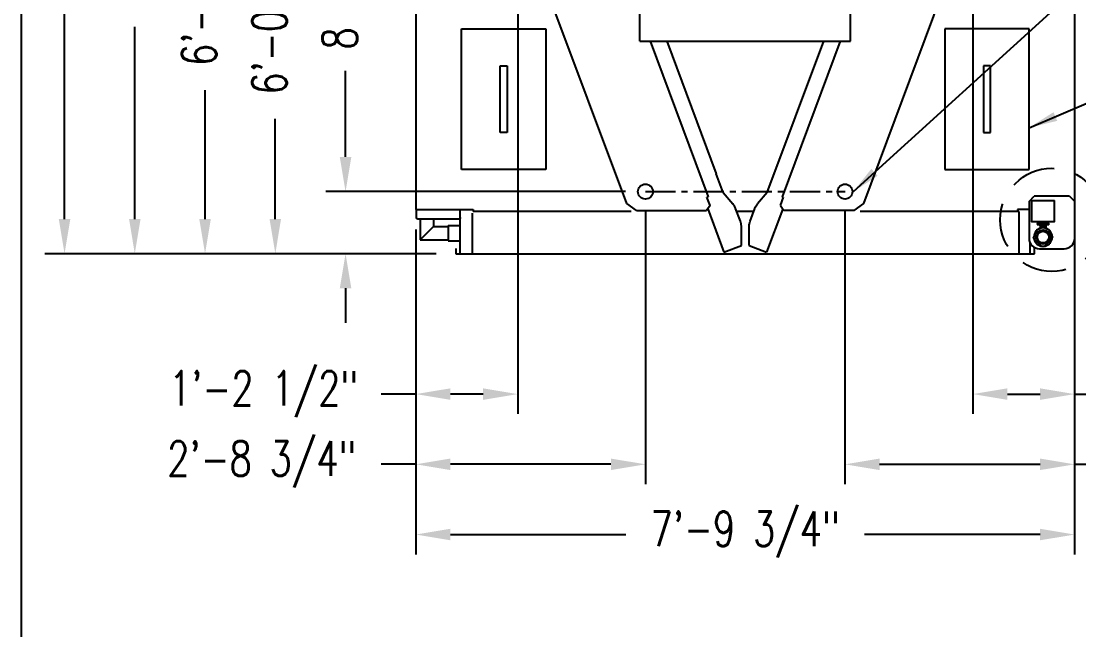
# Model space of a CAD drawing. Header units: millimetres. Extents: x 17891 to 32328, y 18593 to 29476.
# Drawn here: x 17891.5 to 18042, y 18839.1 to 18925.8 of the extents above; entities that cross this region are included whole.
import ezdxf

# ---------------------------------------------------------------- set-up
doc = ezdxf.new("R2010")
doc.units = ezdxf.units.MM
doc.header["$LTSCALE"] = 5
doc.linetypes.add('CENTER', pattern=[50.8, 31.75, -6.35, 6.35, -6.35])
doc.linetypes.add('HIDDEN', pattern=[9.525, 6.35, -3.175])
for name, color, linetype in [('COILCONN-CO2-CONTROL-COPPER', 7, 'Continuous'), ('CONDENSER-CO2-CONTROL', 7, 'Continuous'), ('RECIRCULATION-CONTROL', 3, 'Continuous'), ('UNIT', 6, 'Continuous'), ('WS-NO-CONTROL', 3, 'Continuous')]:
    doc.layers.add(name, color=color, linetype=linetype)
doc.styles.add('SUBMITTAL', font='romans.shx', dxfattribs={"width": 0.75})
doc.dimstyles.new('SUBMITTAL', dxfattribs={"dimtxt": 0.09375, "dimasz": 0.09375, "dimexe": 0.03125, "dimexo": 0.0625, "dimgap": 0.0625, "dimtad": 0, "dimdec": 4, "dimzin": 4, "dimdsep": 46, "dimlunit": 4, "dimtxsty": 'SUBMITTAL', "dimcen": 0.09375, "dimclre": 6, "dimadec": 0, "dimazin": 0, "dimtfac": 1, "dimtdec": 0, "dimtofl": 0, "dimtmove": 0, "dimatfit": 3, "dimfxl": 0, "dimfrac": 2, "dimtolj": 1, "dimtzin": 4, "dimarcsym": 0})

# ---------------------------------------------------------------- blocks, each defined once
blk = doc.blocks.new('BORDER')
blk.add_line((0, 1), (0, 0))
blk = doc.blocks.new('*D17')
at = {"layer": 'UNIT', "color": 6, "lineweight": -2}
for p, q in [((17947.67, 18896.12), (17947.67, 18849.84)), ((18041.45, 18896.12), (18041.45, 18849.84))]:
    blk.add_line(p, q, dxfattribs=at)
at = {"layer": 'UNIT', "color": 3, "lineweight": -2}
for p, q in [((17952.6, 18852.66), (17977.57, 18852.66)), ((18036.52, 18852.66), (18011.55, 18852.66))]:
    blk.add_line(p, q, dxfattribs=at)
at = {"layer": 'UNIT', "color": 3}
for points in [[(17952.6, 18853.48), (17952.6, 18851.84), (17947.67, 18852.66)], [(18036.52, 18853.48), (18036.52, 18851.84), (18041.45, 18852.66)]]:
    blk.add_solid(points, dxfattribs=at)
at = {"layer": 'UNIT', "color": 3, "insert": (17994.56, 18852.66), "char_height": 4.9294, "attachment_point": 5, "style": 'SUBMITTAL'}
blk.add_mtext('\\A1;7\'-9 3/4"', dxfattribs=at)
blk = doc.blocks.new('*D18')
at = {"layer": 'UNIT', "color": 6, "lineweight": -2}
for p, q in [((17967.41, 18990.69), (17894.85, 18990.69)), ((17950.56, 18892.66), (17894.85, 18892.66))]:
    blk.add_line(p, q, dxfattribs=at)
at = {"layer": 'UNIT', "color": 3, "lineweight": -2}
for p, q in [((17897.67, 18985.76), (17897.67, 18951.36)), ((17897.67, 18897.59), (17897.67, 18931.99))]:
    blk.add_line(p, q, dxfattribs=at)
at = {"layer": 'UNIT', "color": 3}
for points in [[(17896.85, 18985.76), (17898.49, 18985.76), (17897.67, 18990.69)], [(17896.85, 18897.59), (17898.49, 18897.59), (17897.67, 18892.66)]]:
    blk.add_solid(points, dxfattribs=at)
at = {"layer": 'UNIT', "color": 3, "insert": (17897.67, 18941.68), "char_height": 4.929, "attachment_point": 5, "rotation": 90, "style": 'SUBMITTAL'}
blk.add_mtext('\\A1;8\'-2"', dxfattribs=at)
blk = doc.blocks.new('*D25')
at = {"layer": 'CONDENSER-CO2-CONTROL', "color": 6, "lineweight": -2}
for p, q in [((17980.36, 18898.68), (17980.36, 18859.84)), ((17947.67, 18896.12), (17947.67, 18859.84))]:
    blk.add_line(p, q, dxfattribs=at)
at = {"layer": 'CONDENSER-CO2-CONTROL', "color": 3, "lineweight": -2}
for p, q in [((17947.67, 18862.66), (17942.74, 18862.66)), ((17975.43, 18862.66), (17952.6, 18862.66))]:
    blk.add_line(p, q, dxfattribs=at)
at = {"layer": 'CONDENSER-CO2-CONTROL', "color": 3}
for points in [[(17952.6, 18863.48), (17952.6, 18861.84), (17947.67, 18862.66)], [(17975.43, 18863.48), (17975.43, 18861.84), (17980.36, 18862.66)]]:
    blk.add_solid(points, dxfattribs=at)
at = {"layer": 'CONDENSER-CO2-CONTROL', "color": 3, "insert": (17925.75, 18862.66), "char_height": 4.9294, "attachment_point": 5, "style": 'SUBMITTAL'}
blk.add_mtext('\\A1;2\'-8 3/4"', dxfattribs=at)
blk = doc.blocks.new('*D26')
at = {"layer": 'CONDENSER-CO2-CONTROL', "color": 6, "lineweight": -2}
for p, q in [((17962.17, 18962.34), (17962.17, 18869.84)), ((17947.67, 18896.12), (17947.67, 18869.84))]:
    blk.add_line(p, q, dxfattribs=at)
at = {"layer": 'CONDENSER-CO2-CONTROL', "color": 3, "lineweight": -2}
for p, q in [((17947.67, 18872.66), (17942.74, 18872.66)), ((17957.24, 18872.66), (17952.6, 18872.66))]:
    blk.add_line(p, q, dxfattribs=at)
at = {"layer": 'CONDENSER-CO2-CONTROL', "color": 3}
for points in [[(17952.6, 18873.48), (17952.6, 18871.84), (17947.67, 18872.66)], [(17957.24, 18873.48), (17957.24, 18871.84), (17962.17, 18872.66)]]:
    blk.add_solid(points, dxfattribs=at)
at = {"layer": 'CONDENSER-CO2-CONTROL', "color": 3, "insert": (17926.01, 18872.66), "char_height": 4.9294, "attachment_point": 5, "style": 'SUBMITTAL'}
blk.add_mtext('\\A1;1\'-2 1/2"', dxfattribs=at)
blk = doc.blocks.new('*D27')
at = {"layer": 'CONDENSER-CO2-CONTROL', "color": 3, "lineweight": -2}
for p, q in [((17937.67, 18906.43), (17937.67, 18918.7)), ((17937.67, 18887.73), (17937.67, 18882.8))]:
    blk.add_line(p, q, dxfattribs=at)
at = {"layer": 'CONDENSER-CO2-CONTROL', "color": 6, "lineweight": -2}
for p, q in [((17977.54, 18901.5), (17934.85, 18901.5)), ((17950.56, 18892.66), (17934.85, 18892.66))]:
    blk.add_line(p, q, dxfattribs=at)
at = {"layer": 'CONDENSER-CO2-CONTROL', "color": 3}
for points in [[(17936.85, 18906.43), (17938.49, 18906.43), (17937.67, 18901.5)], [(17936.85, 18887.73), (17938.49, 18887.73), (17937.67, 18892.66)]]:
    blk.add_solid(points, dxfattribs=at)
at = {"layer": 'CONDENSER-CO2-CONTROL', "color": 3, "insert": (17937.67, 18930.76), "char_height": 4.929, "attachment_point": 5, "rotation": 90, "style": 'SUBMITTAL'}
blk.add_mtext('\\A1;8 7/8"', dxfattribs=at)
blk = doc.blocks.new('*D28')
at = {"layer": 'CONDENSER-CO2-CONTROL', "color": 6, "lineweight": -2}
for p, q in [((17959.35, 18965.16), (17924.85, 18965.16)), ((17950.56, 18892.66), (17924.85, 18892.66))]:
    blk.add_line(p, q, dxfattribs=at)
at = {"layer": 'CONDENSER-CO2-CONTROL', "color": 3, "lineweight": -2}
for p, q in [((17927.67, 18960.23), (17927.67, 18945.68)), ((17927.67, 18897.59), (17927.67, 18911.88))]:
    blk.add_line(p, q, dxfattribs=at)
at = {"layer": 'CONDENSER-CO2-CONTROL', "color": 3}
for points in [[(17926.85, 18960.23), (17928.49, 18960.23), (17927.67, 18965.16)], [(17926.85, 18897.59), (17928.49, 18897.59), (17927.67, 18892.66)]]:
    blk.add_solid(points, dxfattribs=at)
at = {"layer": 'CONDENSER-CO2-CONTROL', "color": 3, "insert": (17927.67, 18928.78), "char_height": 4.9294, "attachment_point": 5, "rotation": 90, "style": 'SUBMITTAL'}
blk.add_mtext('\\A1;6\'-0 1/2"', dxfattribs=at)
blk = doc.blocks.new('*D29')
at = {"layer": 'CONDENSER-CO2-CONTROL', "color": 6, "lineweight": -2}
for p, q in [((18008.76, 18898.68), (18008.76, 18859.84)), ((18041.45, 18896.12), (18041.45, 18859.84))]:
    blk.add_line(p, q, dxfattribs=at)
at = {"layer": 'CONDENSER-CO2-CONTROL', "color": 3, "lineweight": -2}
for p, q in [((18013.69, 18862.66), (18036.52, 18862.66)), ((18041.45, 18862.66), (18046.38, 18862.66))]:
    blk.add_line(p, q, dxfattribs=at)
at = {"layer": 'CONDENSER-CO2-CONTROL', "color": 3}
for points in [[(18013.69, 18863.48), (18013.69, 18861.84), (18008.76, 18862.66)], [(18036.52, 18863.48), (18036.52, 18861.84), (18041.45, 18862.66)]]:
    blk.add_solid(points, dxfattribs=at)
at = {"layer": 'CONDENSER-CO2-CONTROL', "color": 3, "insert": (18063.37, 18862.66), "char_height": 4.9294, "attachment_point": 5, "style": 'SUBMITTAL'}
blk.add_mtext('\\A1;2\'-8 3/4"', dxfattribs=at)
blk = doc.blocks.new('*D30')
at = {"layer": 'CONDENSER-CO2-CONTROL', "color": 6, "lineweight": -2}
for p, q in [((18026.95, 18962.34), (18026.95, 18869.84)), ((18041.45, 18896.12), (18041.45, 18869.84))]:
    blk.add_line(p, q, dxfattribs=at)
at = {"layer": 'CONDENSER-CO2-CONTROL', "color": 3, "lineweight": -2}
for p, q in [((18031.88, 18872.66), (18036.52, 18872.66)), ((18041.45, 18872.66), (18046.38, 18872.66))]:
    blk.add_line(p, q, dxfattribs=at)
at = {"layer": 'CONDENSER-CO2-CONTROL', "color": 3}
for points in [[(18031.88, 18873.48), (18031.88, 18871.84), (18026.95, 18872.66)], [(18036.52, 18873.48), (18036.52, 18871.84), (18041.45, 18872.66)]]:
    blk.add_solid(points, dxfattribs=at)
at = {"layer": 'CONDENSER-CO2-CONTROL', "color": 3, "insert": (18063.11, 18872.66), "char_height": 4.9294, "attachment_point": 5, "style": 'SUBMITTAL'}
blk.add_mtext('\\A1;1\'-2 1/2"', dxfattribs=at)
blk = doc.blocks.new('*D31')
at = {"layer": 'UNIT', "color": 6, "lineweight": -2}
for p, q in [((17953.01, 18976.66), (17904.85, 18976.66)), ((17950.56, 18892.66), (17904.85, 18892.66))]:
    blk.add_line(p, q, dxfattribs=at)
at = {"layer": 'UNIT', "color": 3, "lineweight": -2}
for p, q in [((17907.67, 18971.73), (17907.67, 18944.34)), ((17907.67, 18897.59), (17907.67, 18924.98))]:
    blk.add_line(p, q, dxfattribs=at)
at = {"layer": 'UNIT', "color": 3}
for points in [[(17906.85, 18971.73), (17908.49, 18971.73), (17907.67, 18976.66)], [(17906.85, 18897.59), (17908.49, 18897.59), (17907.67, 18892.66)]]:
    blk.add_solid(points, dxfattribs=at)
at = {"layer": 'UNIT', "color": 3, "insert": (17907.67, 18934.66), "char_height": 4.929, "attachment_point": 5, "rotation": 90, "style": 'SUBMITTAL'}
blk.add_mtext('\\A1;7\'-0"', dxfattribs=at)
blk = doc.blocks.new('*D99')
at = {"layer": 'WS-NO-CONTROL', "color": 6, "lineweight": -2}
for p, q in [((17980.49, 18973.04), (17914.85, 18973.04)), ((17950.56, 18892.66), (17914.85, 18892.66))]:
    blk.add_line(p, q, dxfattribs=at)
at = {"layer": 'WS-NO-CONTROL', "color": 3, "lineweight": -2}
for p, q in [((17917.67, 18968.11), (17917.67, 18949.75)), ((17917.67, 18897.59), (17917.67, 18915.95))]:
    blk.add_line(p, q, dxfattribs=at)
at = {"layer": 'WS-NO-CONTROL', "color": 3}
for points in [[(17916.85, 18968.11), (17918.49, 18968.11), (17917.67, 18973.04)], [(17916.85, 18897.59), (17918.49, 18897.59), (17917.67, 18892.66)]]:
    blk.add_solid(points, dxfattribs=at)
at = {"layer": 'WS-NO-CONTROL', "color": 3, "insert": (17917.67, 18932.85), "char_height": 4.9294, "attachment_point": 5, "rotation": 90, "style": 'SUBMITTAL'}
blk.add_mtext('\\A1;6\'-8 3/8"', dxfattribs=at)

msp = doc.modelspace()

# ---------------------------------------------------------------- linework, layer by layer
at = {"layer": 'CONDENSER-CO2-CONTROL', "linetype": 'CENTER', "ltscale": 0.027}
msp.add_line((17980.3569, 18901.4997), (18008.7642, 18901.4997), dxfattribs=at)
at = {"layer": 'CONDENSER-CO2-CONTROL'}
for centre in [(17980.3569, 18901.4997), (18008.7642, 18901.4997)]:
    msp.add_circle(centre, 1.0625, dxfattribs=at)
at = {"layer": 'RECIRCULATION-CONTROL'}
for p, q in [((17954.1671, 18904.6597), (17954.1671, 18924.6597)), ((17954.1671, 18924.6597), (17966.1671, 18924.6597)), ((17966.1671, 18924.6597), (17966.1671, 18904.6597)), ((18034.954, 18924.6597), (18022.954, 18924.6597)), ((18022.954, 18924.6597), (18022.954, 18904.6597)), ((18034.954, 18904.6597), (18034.954, 18924.6597)), ((17959.6671, 18909.9097), (17959.6671, 18919.4097)), ((17959.6671, 18919.4097), (17960.6671, 18919.4097)), ((17960.6671, 18919.4097), (17960.6671, 18909.9097)), ((18029.454, 18919.4097), (18028.454, 18919.4097)), ((18028.454, 18919.4097), (18028.454, 18909.9097)), ((18029.454, 18909.9097), (18029.454, 18919.4097)), ((17960.6671, 18909.9097), (17959.6671, 18909.9097)), ((18028.454, 18909.9097), (18029.454, 18909.9097)), ((17966.1671, 18904.6597), (17954.1671, 18904.6597)), ((18022.954, 18904.6597), (18034.954, 18904.6597)), ((17948.2972, 18897.5934), (17948.2972, 18894.634)), ((17950.1988, 18896.5355), (17948.2972, 18894.634)), ((17950.1988, 18897.5934), (17950.1988, 18896.5355)), ((17950.1988, 18896.5355), (17952.2697, 18896.5355)), ((17952.2697, 18896.6871), (17953.998, 18896.6871)), ((17952.2697, 18896.6871), (17952.2697, 18894.4824)), ((17948.2973, 18894.634), (17952.2697, 18894.634)), ((17952.2894, 18894.4824), (17953.998, 18894.4824))]:
    msp.add_line(p, q, dxfattribs=at)
at = {"layer": 'RECIRCULATION-CONTROL', "linetype": 'HIDDEN', "ltscale": 0.2}
msp.add_circle((18038.204, 18897.4785), 7.3434, dxfattribs=at)
at = {"layer": 'UNIT'}
for p, q in [((17947.6671, 18973.3122), (17947.6671, 18898.9392)), ((18041.454, 18898.9392), (18041.454, 18973.3122)), ((17977.6954, 18899.7821), (17953.1928, 18965.49)), ((18011.4264, 18899.7822), (18035.8882, 18965.3875)), ((17979.5605, 18922.9224), (17979.5605, 18964.9224)), ((18009.5605, 18922.9224), (18009.5605, 18964.9224)), ((17979.5605, 18922.9224), (18009.5605, 18922.9224)), ((17981.0397, 18922.9224), (17989.2993, 18900.773)), ((17983.3817, 18922.9224), (17990.4329, 18904.0129)), ((17997.7034, 18901.3748), (18005.7386, 18922.9224)), ((18008.0813, 18922.9224), (17999.8225, 18900.7727)), ((17991.4177, 18901.3748), (17990.4343, 18904.0119)), ((17989.2993, 18900.773), (17989.1129, 18900.7034)), ((17989.5496, 18899.5322), (17989.1129, 18900.7034)), ((17991.4177, 18901.3748), (17992.8063, 18899.7718)), ((17997.7034, 18901.3748), (17996.3148, 18899.7718)), ((17999.5723, 18899.5319), (18000.009, 18900.7032)), ((18000.009, 18900.7032), (17999.8225, 18900.7727)), ((17979.0675, 18898.8294), (17977.6954, 18899.7821)), ((17989.5496, 18899.5322), (17989.0617, 18898.8295)), ((17999.5723, 18899.5319), (18000.0602, 18898.8292)), ((18010.0544, 18898.8295), (18011.4264, 18899.7822)), ((17947.6671, 18898.9392), (17955.8216, 18898.9392)), ((17947.748, 18897.7917), (17947.748, 18898.9392)), ((17953.998, 18892.6597), (17953.998, 18898.9392)), ((17955.748, 18892.6597), (17955.748, 18898.4097)), ((17955.8216, 18898.9392), (17955.8216, 18898.6597)), ((17978.3149, 18898.6597), (17955.8216, 18898.6597)), ((17979.0675, 18898.8294), (17989.0617, 18898.8295)), ((17989.2157, 18899.0513), (17991.519, 18892.8745)), ((17993.8711, 18897.2738), (17993.1853, 18899.1132)), ((17995.7667, 18898.6597), (17993.3544, 18898.6597)), ((17995.2499, 18897.2738), (17995.9358, 18899.1132)), ((17999.9056, 18899.052), (17997.6021, 18892.8745)), ((18010.0544, 18898.8295), (18000.0602, 18898.8292)), ((18033.498, 18898.6597), (18010.9243, 18898.6597)), ((18033.2994, 18898.9392), (18033.2994, 18898.6597)), ((18041.454, 18898.9392), (18033.2994, 18898.9392)), ((18033.498, 18898.6597), (18033.498, 18892.6597)), ((18035.123, 18892.6597), (18035.123, 18898.9392)), ((18041.373, 18897.7917), (18041.373, 18898.9392)), ((17953.7995, 18897.5934), (17947.9466, 18897.5934)), ((17994.0159, 18893.8056), (17994.0159, 18896.5279)), ((17995.1051, 18893.8056), (17995.1051, 18896.5279)), ((18035.3216, 18897.5934), (18041.1745, 18897.5934)), ((17953.373, 18893.4097), (17953.373, 18892.6597)), ((17991.519, 18892.8745), (17994.0159, 18893.8056)), ((17995.1051, 18893.8056), (17997.6021, 18892.8745)), ((18035.748, 18892.6597), (18035.748, 18893.53)), ((17953.373, 18892.6597), (18035.748, 18892.6597))]:
    msp.add_line(p, q, dxfattribs=at)
for points, knots in [([(17993.1853, 18899.1132), (17993.1809, 18899.1249), (17993.1764, 18899.1366), (17993.1718, 18899.1483), (17993.0843, 18899.3689), (17992.9474, 18899.5712), (17992.8063, 18899.7718)], [-1, -1, -1, -1, -0.949808972, -0.949808972, -0.949808972, 0, 0, 0, 0]), ([(17995.9358, 18899.1132), (17995.9402, 18899.1249), (17995.9447, 18899.1366), (17995.9493, 18899.1483), (17996.0368, 18899.3689), (17996.1736, 18899.5712), (17996.3148, 18899.7718)], [-1, -1, -1, -1, -0.949808972, -0.949808972, -0.949808972, 0, 0, 0, 0]), ([(17953.998, 18897.7917), (17953.998, 18897.7321), (17953.9694, 18897.6731), (17953.9226, 18897.6361), (17953.888, 18897.6088), (17953.844, 18897.5935), (17953.7999, 18897.5934)], [-1, -1, -1, -1, -0.426514655, -0.426514655, -0.426514655, -0.002753742, -0.002753742, -0.002753742, -0.002753742]), ([(18035.123, 18897.7917), (18035.123, 18897.7321), (18035.1516, 18897.6731), (18035.1985, 18897.6361), (18035.2331, 18897.6088), (18035.277, 18897.5935), (18035.3212, 18897.5934)], [-1, -1, -1, -1, -0.426514655, -0.426514655, -0.426514655, -0.002753742, -0.002753742, -0.002753742, -0.002753742]), ([(17994.0159, 18896.5279), (17994.0146, 18896.5408), (17994.0133, 18896.5537), (17994.012, 18896.5666), (17993.9871, 18896.8106), (17993.9541, 18897.0515), (17993.8711, 18897.2738)], [-1, -1, -1, -1, -0.949808972, -0.949808972, -0.949808972, 0, 0, 0, 0]), ([(17995.1051, 18896.5279), (17995.1065, 18896.5408), (17995.1078, 18896.5537), (17995.1091, 18896.5666), (17995.1339, 18896.8106), (17995.167, 18897.0515), (17995.2499, 18897.2738)], [-1, -1, -1, -1, -0.949808972, -0.949808972, -0.949808972, 0, 0, 0, 0])]:
    msp.add_open_spline(points, degree=3, knots=knots, dxfattribs=at)
for points in [[(17947.7877, 18897.6727), (17947.7622, 18897.7068), (17947.748, 18897.7492), (17947.748, 18897.7917)], [(17947.9462, 18897.5934), (17947.8849, 18897.5935), (17947.8244, 18897.6238), (17947.7877, 18897.6727)], [(18041.1749, 18897.5934), (18041.2362, 18897.5935), (18041.2966, 18897.6238), (18041.3333, 18897.6727)], [(18041.3333, 18897.6727), (18041.3589, 18897.7068), (18041.373, 18897.7492), (18041.373, 18897.7917)]]:
    msp.add_open_spline(points, degree=3, dxfattribs=at)

# ---------------------------------------------------------------- block references
at = {"xscale": 829.7698563356048, "yscale": 622.3273922517036, "zscale": 829.7698563356048}
msp.add_blockref('BORDER', (17891.493, 18593.206), dxfattribs=at)

# ---------------------------------------------------------------- dimensions: what is measured, and where the dimension line sits
at = {"layer": 'CONDENSER-CO2-CONTROL', "color": 3}
for base, p1, picture, middle in [((17947.6671, 18872.6597), (17962.1672, 18965.1592), '*D26', (17926.0129, 18872.6597)), ((17947.6671, 18862.6597), (17980.3569, 18901.4997), '*D25', (17925.7488, 18862.6597))]:
    dim = msp.add_linear_dim(base=base, p1=p1, p2=(17947.6671, 18898.9392), dimstyle='SUBMITTAL', override={"dimscale": 70.42, "dimtxt": 0.07, "dimasz": 0.07, "dimexe": 0.04, "dimexo": 0.04, "dimgap": 0.03125, "dimdec": 3, "dimzin": 3, "dimclrd": 3, "dimclrt": 3, "dimtdec": 3, "dimtix": 1}, dxfattribs=at)
    dim.commit()
    dim.dimension.update_dxf_attribs({"geometry": picture, "text_midpoint": middle, "dimtype": 160})
for base, p1, p2, angle, picture, middle in [((17927.66706, 18892.65966), (17962.16722, 18965.15918), (17953.37303, 18892.65966), 90, '*D28', (17927.66706, 18928.77919)), ((18041.454, 18872.6597), (18026.9538, 18965.1592), (18041.454, 18898.9392), 180, '*D30', (18063.1081, 18872.6597)), ((17937.6671, 18892.6597), (17980.3569, 18901.4997), (17953.373, 18892.6597), 90, '*D27', (17937.6671, 18930.7594)), ((18041.454, 18862.6597), (18008.7642, 18901.4997), (18041.454, 18898.9392), 180, '*D29', (18063.3722, 18862.6597))]:
    dim = msp.add_linear_dim(base=base, p1=p1, p2=p2, angle=angle, dimstyle='SUBMITTAL', override={"dimscale": 70.42, "dimtxt": 0.07, "dimasz": 0.07, "dimexe": 0.04, "dimexo": 0.04, "dimgap": 0.03125, "dimdec": 3, "dimzin": 3, "dimclrd": 3, "dimclrt": 3, "dimtdec": 3, "dimtix": 1}, dxfattribs=at)
    dim.commit()
    dim.dimension.update_dxf_attribs({"geometry": picture, "text_midpoint": middle, "dimtype": 160})
at = {"layer": 'UNIT', "color": 3}
dim = msp.add_linear_dim(base=(17897.66706, 18892.65966), p1=(17970.22952, 18990.69421), p2=(17953.37303, 18892.65966), angle=90, dimstyle='SUBMITTAL', override={"dimscale": 70.42, "dimtxt": 0.07, "dimasz": 0.07, "dimexe": 0.04, "dimexo": 0.04, "dimgap": 0.03125, "dimdec": 3, "dimzin": 3, "dimclrd": 3, "dimclrt": 3, "dimtdec": 3, "dimtix": 1}, dxfattribs=at)
dim.commit()
dim.dimension.update_dxf_attribs({"geometry": '*D18', "text_midpoint": (17897.66706, 18941.67693), "dimtype": 160})
dim = msp.add_linear_dim(base=(17907.6671, 18892.6597), p1=(17955.8253, 18976.6588), p2=(17953.373, 18892.6597), angle=90, dimstyle='SUBMITTAL', override={"dimscale": 70.42, "dimtxt": 0.07, "dimasz": 0.07, "dimexe": 0.04, "dimexo": 0.04, "dimgap": 0.03125, "dimdec": 3, "dimzin": 3, "dimclrd": 3, "dimclrt": 3, "dimtdec": 3, "dimtix": 1}, dxfattribs=at)
dim.commit()
dim.dimension.update_dxf_attribs({"geometry": '*D31', "text_midpoint": (17907.6671, 18934.6592)})
dim = msp.add_linear_dim(base=(18041.454, 18852.6597), p1=(17947.6671, 18898.9392), p2=(18041.454, 18898.9392), dimstyle='SUBMITTAL', override={"dimscale": 70.42, "dimtxt": 0.07, "dimasz": 0.07, "dimexe": 0.04, "dimexo": 0.04, "dimgap": 0.03125, "dimdec": 3, "dimzin": 3, "dimclrd": 3, "dimclrt": 3, "dimtdec": 3, "dimtix": 1}, dxfattribs=at)
dim.commit()
dim.dimension.update_dxf_attribs({"geometry": '*D17', "text_midpoint": (17994.5605, 18852.6597), "dimtype": 160})
at = {"layer": 'WS-NO-CONTROL', "color": 3}
dim = msp.add_linear_dim(base=(17917.6671, 18892.6597), p1=(17983.304, 18973.0438), p2=(17953.373, 18892.6597), angle=90, dimstyle='SUBMITTAL', override={"dimscale": 70.42, "dimtxt": 0.07, "dimasz": 0.07, "dimexe": 0.04, "dimexo": 0.04, "dimgap": 0.03125, "dimdec": 3, "dimzin": 3, "dimclrd": 3, "dimclrt": 3, "dimtdec": 3, "dimtix": 1}, dxfattribs=at)
dim.commit()
dim.dimension.update_dxf_attribs({"geometry": '*D99', "text_midpoint": (17917.6671, 18932.8517)})

# ---------------------------------------------------------------- leaders
at = {"layer": 'COILCONN-CO2-CONTROL-COPPER', "annotation_type": 0, "has_hookline": 1, "hookline_direction": 0, "text_width": 55.8146}
msp.add_leader([(18009.9517, 18901.4997), (18045.2538, 18933.633), (18049.3264, 18933.633)], dimstyle='SUBMITTAL', override={"dimscale": 58.18, "dimasz": 0.07, "dimgap": 0.03, "dimcen": 4.055284, "dimarcsym": 1}, dxfattribs=at)
at = {"layer": 'RECIRCULATION-CONTROL', "annotation_type": 0, "has_hookline": 1, "hookline_direction": 0, "text_width": 64.7943}
msp.add_leader([(18034.954, 18910.5953), (18043.4415, 18914.2054), (18047.5141, 18914.2054)], dimstyle='SUBMITTAL', override={"dimscale": 58.18, "dimasz": 0.07, "dimgap": 0.03, "dimcen": 4.055284, "dimarcsym": 1}, dxfattribs=at)

# ---------------------------------------------------------------- next in the draw order: wipeouts: each hides what was drawn before it
msp.add_wipeout([(18035.704, 18900.8535), (18034.954, 18900.1035), (18034.954, 18894.8535), (18035.123, 18894.1618), (18035.748, 18893.53), (18036.454, 18893.3535), (18039.954, 18893.3535), (18041.454, 18894.8535), (18041.454, 18900.1035), (18040.704, 18900.8535)]).dxf.layer = 'RECIRCULATION-CONTROL'

# ---------------------------------------------------------------- next in the draw order: linework, layer by layer
at = {"layer": 'RECIRCULATION-CONTROL'}
for p, q in [((18034.954, 18900.1035), (18035.704, 18900.8535)), ((18040.704, 18900.8535), (18035.704, 18900.8535)), ((18040.704, 18900.8535), (18041.454, 18900.1035)), ((18034.954, 18900.1035), (18034.954, 18894.8535)), ((18035.3201, 18900.2519), (18035.3201, 18897.2807)), ((18035.3201, 18900.2519), (18038.5878, 18900.2519)), ((18038.5878, 18897.2807), (18038.5878, 18900.2519)), ((18041.454, 18894.8535), (18041.454, 18900.1035)), ((18035.3595, 18897.2413), (18038.5485, 18897.2413)), ((18036.9176, 18896.3631), (18036.0337, 18895.9969)), ((18036.1272, 18896.9067), (18036.1272, 18896.8082)), ((18036.1272, 18896.8082), (18037.7808, 18896.8082)), ((18037.7611, 18896.9263), (18036.1469, 18896.9263)), ((18036.1666, 18897.2413), (18036.1666, 18896.9263)), ((18036.4619, 18896.7886), (18036.4422, 18896.8082)), ((18036.4619, 18896.7886), (18036.4619, 18896.7098)), ((18036.5603, 18896.6114), (18036.4619, 18896.7098)), ((18036.5603, 18896.6114), (18037.3477, 18896.6114)), ((18036.5603, 18896.6114), (18036.5603, 18896.2986)), ((18036.9176, 18896.3631), (18036.9904, 18896.3631)), ((18037.8743, 18895.9969), (18036.9904, 18896.3631)), ((18037.3477, 18896.6114), (18037.4461, 18896.7098)), ((18037.3477, 18896.6114), (18037.3477, 18896.2986)), ((18037.4461, 18896.7886), (18037.4658, 18896.8082)), ((18037.4461, 18896.7886), (18037.4461, 18896.7098)), ((18037.7414, 18896.9263), (18037.7414, 18897.2413)), ((18037.7808, 18896.9067), (18037.7808, 18896.8082)), ((18035.9822, 18895.9455), (18035.6161, 18894.9745)), ((18035.6161, 18894.9018), (18035.6161, 18894.9745)), ((18035.6161, 18894.9018), (18035.9822, 18894.1048)), ((18035.9822, 18895.9455), (18036.0079, 18895.9712)), ((18036.0079, 18895.9712), (18036.0337, 18895.9969)), ((18037.8743, 18895.9969), (18037.9, 18895.9712)), ((18037.9, 18895.9712), (18037.9258, 18895.9455)), ((18038.2919, 18895.0615), (18037.9258, 18895.9455)), ((18037.9258, 18894.1048), (18038.2919, 18894.9888)), ((18038.2919, 18895.0615), (18038.2919, 18894.9888)), ((18036.0337, 18894.0534), (18035.9822, 18894.1048)), ((18036.0337, 18894.0534), (18036.9176, 18893.6872)), ((18036.454, 18893.3535), (18039.954, 18893.3535)), ((18036.9904, 18893.6872), (18036.9176, 18893.6872)), ((18036.9904, 18893.6872), (18037.8743, 18894.0534)), ((18037.9, 18894.0791), (18037.8743, 18894.0534)), ((18037.9258, 18894.1048), (18037.9, 18894.0791))]:
    msp.add_line(p, q, dxfattribs=at)
for radius in [1.0295, 0.8228]:
    msp.add_circle((18036.954, 18895.0252), radius, dxfattribs=at)
for centre, radius, start, end in [((18035.3595, 18897.2807), 0.0394, 180, 270), ((18036.954, 18895.0252), 1.3189, 93.898704, 131.101296), ((18036.1469, 18896.9067), 0.0197, 90, 180), ((18036.4815, 18896.2986), 0.0787, 348.905425, 0), ((18036.954, 18895.0252), 1.3189, 48.898704, 86.101296), ((18037.4264, 18896.2986), 0.0787, 180, 191.094578), ((18037.7611, 18896.9067), 0.0197, 0, 90), ((18038.5485, 18897.2807), 0.0394, 270, 0), ((18036.454, 18894.8535), 1.5, 180, 270), ((18037.2133, 18894.9332), 1.578, 142.575277, 176.561725), ((18036.722, 18894.9337), 1.0872, 184.498074, 225.511767), ((18036.954, 18895.0252), 1.3189, 3.898704, 41.101296), ((18036.954, 18895.0252), 1.3189, 318.898704, 356.101296), ((18039.954, 18894.8535), 1.5, 270, 0), ((18036.954, 18895.0252), 1.3189, 228.898704, 266.101296), ((18036.954, 18895.0252), 1.3189, 273.898704, 311.101296)]:
    msp.add_arc(centre, radius, start, end, dxfattribs=at)

doc.saveas('drawing.dxf')
